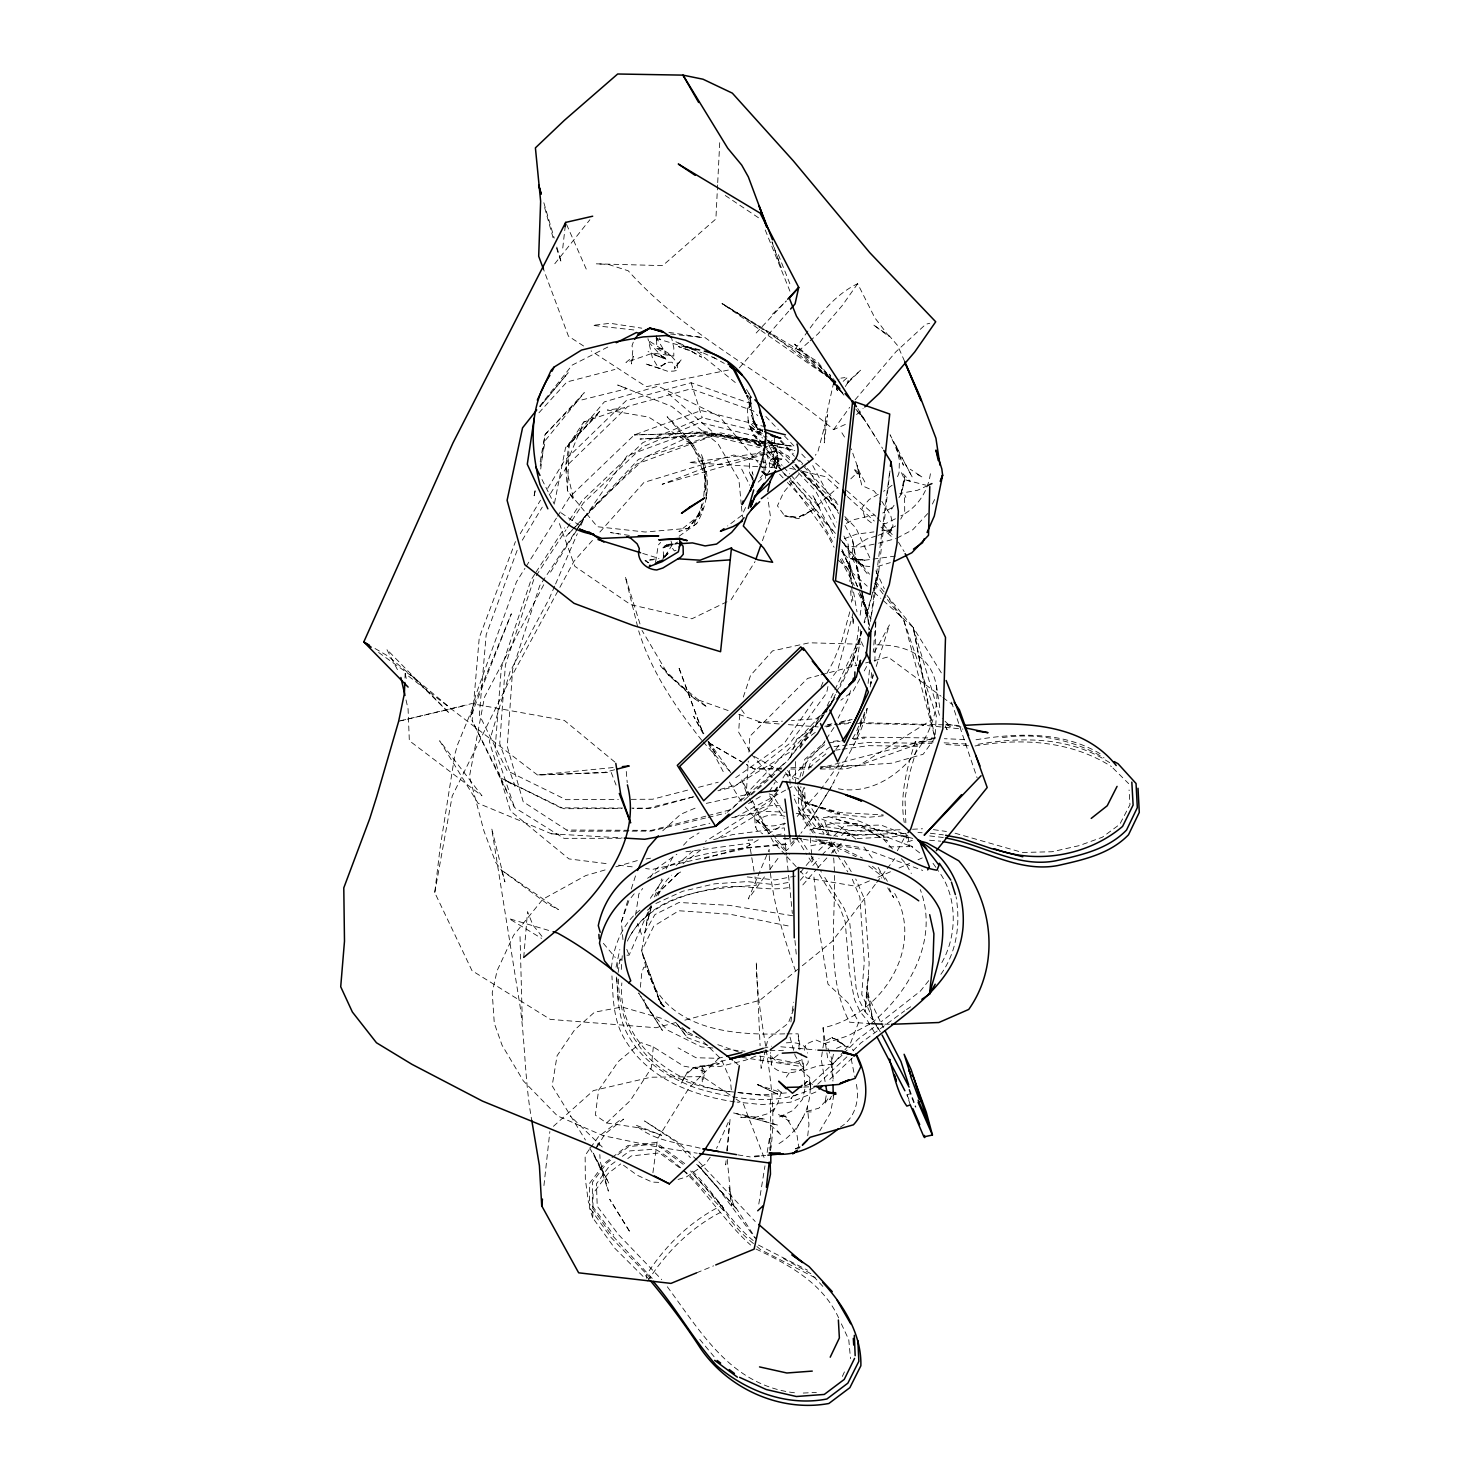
<?xml version="1.0" encoding="UTF-8"?>
<svg xmlns="http://www.w3.org/2000/svg" width="1480" height="1480" viewBox="0 0 1480 1480"><rect width="100%" height="100%" fill="white"/><g stroke="black" fill="none" stroke-linecap="round" stroke-linejoin="round"><path stroke-width="0.75" stroke-dasharray="5 3.75" d="M795.519 761.59L795.334 782.938L807.969 803.788L793.761 795.038M727.235 1159.284L731.657 1206.052L729.14 1187.274L732.859 1202.926L755.559 1238.224M727.309 1150.552L730.288 1116.845M643.041 1276.389L614.663 1248.121L592.777 1217.911L593.11 1193.417L608.373 1173.233L620.731 1163.909M592.777 1217.911L589.336 1207.439L589.743 1183.038L605.005 1162.855L610.297 1158.859M876.623 1025.566L872.83 1019.868L866.855 993.228L869.149 963.758L864.616 899.322L855.736 878.99M874.865 661.56L875.846 620.212L873.237 652.125M836.034 382.229L829.392 374.163L837.421 390.591L833.721 382.339L833.647 384.634L841.695 392.311L833.721 382.339L839.123 379.195M666.999 552.873L663.669 559.662L663.817 555.259L662.966 559.958M869.482 669.959L868.094 683.482M404.983 678.043L405.168 673.585L537.499 774.984L611.203 772.449L616.068 785.066M703.296 502.941L693.195 526.066L696.784 523.457C709.16 502.312 710.788 476.745 701.298 454.36L705.904 482.258L706.274 495.763M853.442 618.751L853.165 624.875L852.499 615.773M764.032 472.009L763.717 457.19M717.596 184.926L715.895 218.966L662.67 265.623L596.163 263.829L608.262 264.402L628.223 270.785C686.627 336.219 767.436 373.478 833.629 429.644L846.708 423.835M717.707 182.651L719.761 141.821M748.491 796.573L746.346 792.651L748.307 761.109M748.862 752.099L749.842 736.318L807.581 678.432L818.755 675.435M739.815 714.581L738.631 732.193L749.916 751.415M703.759 496.374L705.165 476.634L693.639 447.515L667.129 416.731C688.052 436.859 714.377 463.481 703.407 495.338M523.735 957.394L527.528 911.569L532.837 924.908L542.587 937.192M871.572 672.641L870.629 684.056L873.422 675.269M620.879 838.272L563.991 838.346L514.466 807.488L472.12 720.594L479.261 637.621L515.447 541.587M726.07 1160.708L725.7 1164.852L726.125 1160.283M726.995 1150.33L727.365 1146.186M726.939 1151.126L729.399 1123.69M868.501 976.005L865.079 1011.691L872.83 1019.868L867.021 986.106L865.079 1011.691L859.325 1000.647L856.106 987.882L849.816 923.409L844.266 908.665L823.676 875.716M640.377 987.216L641.821 972.342L643.8 967.273L646.02 967.088L660.894 1003.662L663.891 1007.029M675.935 1022.495L656.066 1027.749L550.301 1019.387L472.009 970.677L434.75 892.607L440.096 847.837L455.045 753.561L457.727 744.348L511.34 613.812L470.27 717.578L475.672 695.341L516.465 581.862L524.938 568.338M653.327 1046.915L651.182 1068.264L630.388 1100.491L606.578 1122.968L595.33 1115.125L598.586 1090.224L618.27 1061.548L640.988 1042.605L653.327 1046.915L683.668 1066.155L698.375 1068.727L694.194 1067.432L687.404 1072.168L681.096 1083.416L687.404 1072.168M543.937 1185.572L549.857 1131.553M807.729 1135.77L808.95 1124.726L807.507 1106.781M889.961 470.973L878.75 571.317L870.443 621.489M617.308 968.475L618.029 962.111L621.452 959.003M770.507 1150.626C780.219 1087.504 756.724 1025.178 756.298 961.982L760.091 1045.75M562.752 248.03L565.175 226.681M790.93 1021.977L791.93 1013.227M540.737 469.049L544.955 434.676L584.304 392.644L545.417 440.319L540.071 466.737M870.999 617.197L889.813 470.807M774.817 467.514L773.411 453.75L768.157 444.167M663.91 1006.826L659.784 1001.368L646.02 967.088L641.617 950.918L648.259 912.92L651.071 907.037M857.309 660.598L860.805 633.81L859.658 627.224M652.921 1172.752L657.546 1138.842L689.218 1087.689L721.075 1056.054M858.604 626.54C857.142 648.111 850.205 668.757 839.66 687.46M860.158 615.199L862.008 601.583L860.99 594.923M611.407 967.957C613.59 945.868 622.71 922.762 640.933 909.423M616.068 967.161L619.824 949.513M622.266 955.729L621.101 971.935M618.14 972.434L620.564 955.729M822.325 1051.781L821.197 1059.477L825.1 1081.584M635.549 915.213L638.879 893.865L642.672 888.444M765.345 478.447L766.326 472.194M758.796 1204.054L764.975 1165.87M767.158 1152.402L769.711 1136.696L769.896 1150.219M792.17 1011.043L793.687 1002.164M826.173 1095.774L824.804 1103.673L828.097 1098.475L818.792 1108.243L804.695 1111.906L811.447 1111.924M633.274 342.213L631.96 346.006L632.977 348.522L631.461 363.932L633.422 356.31L625.929 362.489L652.846 353.072L673.807 356.032L673.807 347.8L671.568 337.588M765.234 470.196L765.252 461.742M540.182 461.631L544.955 434.676L577.588 400.969L627.187 388.611L617.66 385.022L671.68 406.389L717.874 443.519L738.909 479.724L741.202 503.977M822.899 1047.914L823.953 1041.994L831.871 1037.572L838.383 1040.163L844.488 1045.491L846.579 1049.246M434.75 892.607L452.214 796.037L509.73 679.93L558.774 589.355M804.528 1050.282L805.601 1044.399L815.665 1039.867L826.562 1044.51M833.888 1094.756L830.502 1112.831L819.735 1131.016M701.742 504.033L699.652 514.929L688.385 528.268L678.876 531.616L699.652 514.929L702.982 507.973L688.385 528.268L645.206 532.023L597.365 526.732L567.451 490.676L565.656 465.571L569.19 444.019L583.638 422.133L597.495 414.733L567.247 446.498L600.769 410.238L569.19 444.019L567.451 490.676L573.778 499.833L565.656 465.571L583.638 422.133L624.671 407.796L607.337 410.034L648.721 417.12L693.99 445.721L687.22 438.82L704.184 464.72L706.441 500.277M833.721 382.339L825.304 419.932L824.268 442.816L827.69 414.659L818.033 451.233L815.313 455.285M554.501 503.108L565.545 447.682L604.34 401.894L658.119 386.169L719.243 416.232L757.89 462.204M827.93 686.516L826.635 692.973L789.876 743.312L736.874 784.77L719.317 789.635M833.481 1054.223L831.131 1064.749L832.944 1081.085M870.166 686.942L873.108 674.048M702.001 1066.951L704.943 1071.946L702.297 1082.564L702.001 1066.951L694.194 1067.432L685.148 1075.331M655.585 562.067L658.304 545.029L660.635 542.457M930.402 473.748C927.793 491.638 917.397 507.807 900.876 515.762M776.205 468.235L777.666 462.778L776.223 468.032M853.202 612.757L837.865 669.663L831.168 678.524M799.922 777.074L804.732 759.407L824.619 742.553M803.677 787.804L802.475 792.226L803.288 819.865L816.72 837.773M651.552 905.76L646.279 925.796L650.923 908.868M849.798 611.851L841.917 640.544L833.018 662.226L825.877 675.195M802.475 775.927L807.137 759.129L826.599 743.09M867.243 708.402C862.119 737.096 843.766 760.184 831.834 785.973M861.545 631.331L851.351 666.888L861.915 631.627M864.08 622.433L878.75 571.317L864.561 622.821M933.38 741.961L915.232 741.721C907.055 767.769 899.433 795.019 904.243 822.473M915.232 741.721L917.471 746.327L909.83 772.634L905.002 798.293L905.834 822.769M808.783 768.194L810.633 761.83L829.614 747.123M622.951 939.596L621.397 921.929L627.982 899.766M790.394 757.557L796.536 739.316L814.407 726.384M781.255 1092.018L777.981 1102.711L773.207 1111.351L775.15 1107.965L767.639 1113.755L756.298 1117.067L740.74 1117.215L765.271 1119.324L733.118 1112.868L777.962 1125.17L757.908 1119.62M876.216 666.5L889.499 624.856L873.015 654.882M850.612 690.679L847.966 698.949L838.143 718.17M631.276 889.018L636.585 872.553M750.823 400.211L748.584 408.462L750.823 400.211L747.141 394.328M533.78 579.476L505.401 664.89L499.74 743.571L515.151 786.213L504.532 779.812L563.732 808.709L621.36 808.543M864.616 712.305L856.624 736.207L867.021 708.402M743.312 697.062L750.601 675.305L772.505 650.923L809.338 642.783L864.468 644.337M621.397 921.929L629.019 900.284L634.55 893.346M762.441 540.681L770.581 517.704L767.824 497.891M517.149 550.357L486.18 634.735L479.335 714.84L507.066 770.692L565.934 799.681L618.381 799.404M793.872 1008.768L788.23 1023.346L768.009 1038.701L761.127 1068.394L760.516 1054.814M776.352 468.679L778.055 463.499L777.592 454.897L777.907 464.72L777.777 454.508L775.021 447.515L767.602 440.226M800.162 747.696L802.475 741.813L809.505 736.633M856.809 730.769L861.601 718.67M897.528 476.671L899.026 472.934L899.415 460.225L895.696 444.222L903.429 465.257L890.109 434.824L912.272 477.152L901.912 457.653M626.947 955.192L629.111 955.155L650.645 905.852M728.252 1122.34L716.542 1148.388M654.438 896.936L661.837 878.843M821.03 686.85L823.454 681.022M554.667 586.117L549.228 598.697L510.082 671.568L489.38 741.517L510.526 811.04L568.968 858.918L609.557 864.024M555.574 584.027L577.33 533.725M580.956 525.345L583.675 519.054L627.076 455.822L693.584 431.291L759.906 447.7M897.343 850.778L905.353 835.996M779.016 1143.578C800.31 1130.646 813.556 1103.932 809.468 1079.401L810.781 1089.447L809.69 1077.385L801.272 1070.04L791.282 1069.67L784.844 1079.42M665.223 556.258L672.253 544.677L677.859 542.032M745.568 507.492L741.961 515.28L727.605 525.974M842.342 1376.437L845.062 1370.536M941.835 962.592C957.579 935.138 957.597 896.325 938.265 870.721M819.606 721.555L833.943 691.789M834.887 689.791L859.732 638.176L864.246 648.277M829.855 706.034L835.423 694.435M836.366 692.51L853.109 657.731L856.716 665.834M660.894 1003.662L641.617 950.918L653.772 926.147L678.857 910.755L729.788 914.178L791.467 926.573M932.4 504.033L936.119 496.429M776.908 793.298L767.102 808.616L717.56 838.624M831.427 1096.255L829.688 1099.603L834.202 1094.386M543.715 584.766L484.515 697.135L469.475 776.463L483.904 830.854L495.652 862.359L501.424 870.092L546.934 903.596L558.385 909.571L501.424 870.092L504.902 881.803L491.656 828.375L520.016 1005.771C525.271 1043.715 524.845 1082.454 531.764 1120.36M658.008 895.493L661.042 889.758L657.601 893.328L679.653 871.998L657.601 893.328M900.691 519.166L904.706 511.58L904.595 494.45L905.852 497.373M559.865 587.338L574.037 561.179L593.795 538.923M859.825 678.895L853.239 690.92L840.862 700.207M864.227 670.903L867.521 664.89M812.946 701.909L784.197 743.367L735.726 777.666M666.148 868.982L673.308 856.31M796.203 1129.314L803.085 1117.363M940.891 974.284C957.079 951.437 960.52 923.724 956.062 896.695M852.573 738.613L855.995 732.785M654.419 354.996L659.784 356.68L648.074 351.555M520.22 533.688L540.515 500.185M547.674 488.363L564.38 460.779L626.114 400.747L691.123 382.765L754.856 405.002M522.274 540.2L542.272 507.159M550.523 493.562L568.172 464.406L627.779 406.464L690.883 388.815L753.154 410.774L757.779 415.714M769.341 791.707L775.132 782.273M782.976 777.999L785.288 774.225M830.724 787.785L811.373 819.199L800.939 833.221M811.373 819.199L828.079 792.059M829.263 790.116L834.054 782.365M766.862 474.969L773.171 464.794L777.278 454.582L774.429 463.758L775.243 456.673L773.985 449.346L766.621 436.286M576.368 530.765L549.043 574.536M577.588 528.804L583.675 519.054M526.14 566.415L556.406 518.13M557.627 516.187L569.726 496.873L634.328 434.917L701.15 410.515L765.53 426.851M731.083 599.77L755.041 561.549M845.339 386.539L849.002 380.749L860.676 370.13L846.523 384.208L849.002 380.749L844.618 381.858M627.354 941.114C643.171 907.591 681.318 894.272 715.451 888.389C740.943 882.191 766.492 892.995 791.615 886.89M534.706 574.277L530.969 580.086L501.276 668.35L495.079 749.528L514.466 807.488M535.945 572.335L564.583 527.842M569.56 520.109L582.01 500.758L642.93 442.575L702.205 417.693L759.777 431.864L765.956 438.413M894.068 505.235L891.608 509.027L893.088 506.9L882.783 513.005M898.952 497.65L901.394 493.858L904.632 479.649L904.428 476.69L900.562 495.985L904.632 479.649L900.987 471.732L910.219 481.296L904.632 479.649L925.888 485.2M536.26 575.646L566.026 529.766M567.265 527.842L583.398 502.978L642.672 446.831L700.059 422.466L756.428 436.452L762.477 443.26M578.736 526.566L539.719 585.71L512.654 669.312L507.27 746.549L523.217 801.79L568.505 831.224L651.145 831.113L706.053 817.866M579.994 524.66L588.799 511.303L647.112 456.266L701.927 430.773L755.54 442.927L760.239 447.885M838.679 764.624L820.882 789.34M825.137 740.796L821.493 746.309L791.208 778.313M826.358 738.964L834.868 726.125M835.59 382.636L794.982 349.447C812.187 325.045 830.114 296.777 857.66 283.697L874.791 317.756L889.221 336.644L873.015 324.601L889.313 335.793L897.694 345.654L904.613 361.342M834.35 699.096L821.622 717.985L789.395 752.432L733.34 786.99L717.985 790.783M655.973 896.214L666.851 880.101L671.68 875.18M650.349 898.305L664.89 876.956M647.593 878.269C688.811 848.503 742.035 849.409 790.487 844.1L796.555 838.161L800.957 838.531M800.162 748.159L834.961 697.672M650.22 877.585L656.528 868.538L676.897 854.201M857.66 283.697L842.268 305.528L818.218 333.647L810.152 340.789M710.178 1157.249L705.091 1164.353L686.535 1176.878L678.081 1179.449M833.629 429.644L849.687 407.333M855.033 399.896L896.029 351.667L925.759 324.268L929.736 323.269M589.207 1149.572L585.137 1155.399L585.34 1179.024L588.429 1202.37L609.538 1232.47L653.457 1279.719M590.538 1147.703L598.586 1136.566L620.176 1119.99L623.598 1119.158L604.987 1133.92L595.755 1149.128L599.067 1140.951L599.308 1145.502M764.457 876.863L748.325 898.934L769.193 849.317C769.045 891.016 781.976 931.697 795.445 970.769M769.841 869.5L779.257 856.624M646.852 1278.424L645.946 1275.723C664.798 1246.049 690.216 1221.074 721.889 1205.405L723.035 1207.865L690.605 1170.939M647.759 1281.107C666.629 1251.433 692.048 1226.42 723.739 1210.733L721.889 1205.405L690.66 1170.939M799.626 834.979L790.505 847.245L785.547 851.019M834.591 697.616L787.674 760.572L827.098 710.937M777.518 790.986L770.118 800.828L705.405 841.38M875.272 884.374L832.093 941.502L800.347 967.346M876.678 882.543L894.771 858.585M835.812 749.287L841.029 742.479M804.51 1084.581L807.026 1081.307L812.594 1084.396M760.128 478.077L762.533 475.024M629.925 936.1C655.51 891.885 710.826 888.426 756.317 885.28L754.966 876.845M539.553 406.353L572.149 365.135L610.297 345.784M554.797 263.736L589.873 219.743M676.341 365.856L681.466 359.437L674.455 368.853L674.288 365.301L672.013 362.212L666.407 362.304L661.449 366.004L656.917 365.375L652.365 357.679L647.962 338.606M928.755 980.63L920.375 991.119L881.192 1021.792M790.005 1037.147L795.167 1055.61L804.084 1070.54L817.349 1066.1L833.351 1064.009L843.471 1051.614M844.913 1049.838L850.686 1042.734L858.696 1022.125L848.003 1002.793L827.986 984.126L819.236 930.365L813.667 874.18M540.2 406.519L568.154 372.738L540.126 406.353M800.495 872.275L804.732 867.206M806.138 865.523L813.168 857.087M798.774 474.396L783.697 492.266L777.444 505.846L784.659 515.891L798.423 518.685L811.817 510.507L837.81 487.493M793.576 1095.477L790.93 1098.586L796.962 1094.349M800.255 880.285L807.451 871.85M813.223 865.097L818.976 858.345M751.137 402.005L749.639 409.164C749.269 384.06 752.802 429.311 758.186 429.663L753.912 421.19L747.197 395.012M739.408 367.817L789.062 310.782M802.826 884.929L816.091 869.74M817.552 868.057L829.818 854.719M797.239 816.387L819.402 791.042M599.863 532.079L643.948 482.443L733.729 455.026L758.352 460.835M538.942 412.791L566.877 381.97L614.922 369.464M732.748 808.228L831.316 704.221M683.538 845.191L689.384 838.827L699.06 832.87M927.738 513.541L912.827 529.711L898.064 537.536M756.169 333.019L786.121 300.94M575.48 526.418L566.026 536.482L572.427 529.914M577.052 524.752L638.509 459.355L720.705 432.9L794.686 450.438M826.654 709.309L831.279 704.462M574.037 528.268L636.511 464.128L717.707 434.103L791.948 446.128L714.341 435.546L639.989 439.042L717.707 434.103L766.178 444.518M676.101 865.541L694.841 849.52M831.446 853.072L846.098 838.383M842.009 1055.24L812.409 1082.879L804.491 1086.154M843.619 1053.63L858.16 1039.071L874.107 1027.102M846.893 1056.868L817.515 1084.378M853.054 1050.708L860.768 1043.03L904.65 1010.858M852.388 1057.904L827.098 1081.954M758.204 482.147L762.071 478.355M821.863 854.977L835.016 842.083M841.602 835.627L846.542 830.798L880.526 829.707L912.735 838.42M871.516 1023.124C909.645 991.748 939.226 939.282 920.283 889.591M850.797 478.835L856.568 473.286L858.844 473.101L861.823 485.551L874.014 490.935L878.213 496.133M818.792 850.352L827.098 842.379M833.74 836.015L843.711 826.469L846.061 825.877L881.044 825.063L907.462 835.349M772.412 314.241L786.25 301.088M892.088 485.292L883.615 491.305M856.568 414.622L863.136 408.48M662.763 830.779L680.615 814.315L698.394 806.748M843.174 381.341L847.67 377.233L840.936 378.14M744.07 800.329L785.991 762.107M553.428 1126.317L593.369 1090.593L650.941 1077.218L702.574 1076.626L734.135 1097.79M808.543 342.232L800.476 349.373L794.982 349.447M840.326 1127.149C855.773 1117.899 860.509 1097.864 855.551 1081.399M751.285 794.834L776.741 772.43M804.288 1083.711L807.026 1081.307M662.763 558.274L668.59 553.261L662.781 557.442M727.216 812.279L785.936 762.052M809.098 767.935L825.785 753.875M798.571 968.771L759.777 1000.351L684.759 1020.164M664.335 556.684L668.59 553.261M647.37 910.219L654.141 904.854M682.965 863.728L704.055 847.448M612.054 1157.527L627.927 1145.539L655.973 1142.449L686.627 1164.945M627.779 1158.581L631.312 1155.917L659.488 1152.939L681.392 1169.071M826.746 710.807L816.146 718.762L791.412 720.538M610.463 1160.283L606.8 1163.021L592.37 1182.317L592.351 1205.886L613.719 1235.134M617.752 1154.807L628.686 1146.593L655.732 1144.003L685.702 1166.166M615.07 1161.8L609.538 1165.889L596.459 1183.796L597.217 1206.182L618.455 1234.579L661.708 1279.627M622.414 1156.342L629.777 1150.904L655.363 1149.202C695.785 1172.178 717.042 1214.969 750.601 1245.013M811.262 735.338L816.535 731.453M679.116 536.223L696.784 523.457M772.19 440.263L769.785 442.927L777.943 446.461L774.632 442.779L774.336 438.08M906.555 1009.564L912.291 1005.716M763.033 429.644L759.351 431.032L762.459 432.715M778.11 1054.759L772.357 1059.273L771.265 1064.583C778.739 1076.515 801.883 1074.906 808.21 1062.492L808.117 1059.828M758.241 839.826L742.646 849.187L652.384 869.408L645.632 868.557M767.99 833.962L785.547 823.417M748.473 803.566L762.071 795.537M878.269 494.339L869.13 499.574L862.063 507.603L864.912 517.852L874.125 524.919M676.286 874.458L682.262 871.073M760.498 451.326L749.472 459.466L749.361 472.435L753.005 479.909M785.64 790.116L736.282 816.793L731.879 817.866M787.601 789.043L793.539 785.843M869.555 1024.178L847.985 1035.815L824.12 1043.715L823.047 1027.805C881.729 1015.41 927.331 946.053 892.921 890.498M895.659 525.937L887.575 530.21L891.367 529.581L881.081 530.969M846.264 523.402L853.479 519.739L874.125 515.003M895.418 518.74L886.132 523.384L880.119 524.142M726.957 601.768L691.9 618.788L630.665 604.654L574.832 566.304L558.163 520.127M927.831 485.496L917.508 490.287L899.785 493.451M655.844 903.503L682.761 891.238L714.655 883.819L747.048 881.581L775.446 884.781L788.988 882.339M836.515 1048.395L843.212 1045.472L851.463 1047.933L853.683 1050.855M869.426 880.878L856.754 886.391L806.582 877.991L800.514 871.387M877.88 877.215L890.572 871.702M899.026 868.02L909.59 863.432M918.044 859.751L922.28 857.919M795.426 1148.702L801.494 1146.205M696.543 1272.856L713.601 1265.844M814.148 1087.43C777.611 1107.521 733.988 1098.956 695.952 1088.059C670.033 1077.958 644.54 1063.417 630.166 1038.664C617.845 1020.053 617.863 997.945 616.698 976.578M815.869 1091.981L790.746 1102.156L761.867 1104.561L737.133 1102.101M755.984 1056.036L745.532 1060.198L720.482 1066.414L696.377 1065.841M764.346 1052.687L768.527 1051.004M795.352 1148.961L801.402 1146.593M731.731 817.7L763.569 811.262L785.399 812.206M784.752 823.121C775.39 827.024 760.443 828.171 754.745 818.052L754.652 815.388C758.63 806.008 771.08 804.75 779.997 805.841M800.643 1060.272C791.301 1064.194 776.334 1065.322 770.654 1055.203L770.543 1052.539M844.377 538.683L856.236 534.225L873.903 531.894M676.064 550.264L674.307 550.893L672.29 548.007L674.973 549.117M910.274 1104.913L907 1094.83L912.827 1092.851M876.29 535.963L866.559 539.09L852.443 548.414L852.48 557.831L856.532 562.141L863.932 565.971L869.815 566.526M878.232 535.335L892.995 529.322L888.666 533.096L892.995 525.751L890.738 515.484L879.62 497.854M888.721 846.912L909.479 846.634L907.24 842.009L912.938 840.196M877.77 566.452L890.331 562.622M826.469 726.976L837.162 723.812L828.097 724.885M839.29 723.184L852.129 719.41M725.404 1060.161L704.147 1066.433L719.262 1063.732L694.194 1067.432L704.943 1071.946M605.08 869.944L585.747 875.568L542.846 899.23L513.615 935.268L497.077 970.751L492.23 992.729L494.283 1023.198L502.072 1045.232L523.365 1080.899L557.35 1115.828L603.174 1135.678L656.491 1146.815L697.173 1153.197M615.828 866.818L637.307 860.583M704.202 858.659L741.258 848.207L785.38 843.859L784.308 827.894L732.822 834.554L713.619 839.623M692.991 796.924L651.33 808.469L632.885 808.524M827.949 816.368L863.321 828.005L887.445 841.121C873.57 822.196 846.024 814.351 823.49 817.608L830.668 839.548M706.312 803.381L750.009 793.854M878.565 543.197L896.214 538.516M820.993 674.843L856.735 665.297M865.671 662.929L888 656.954L941.095 696.229M839.956 762.885L820.049 768.12L891.941 763.162L923.168 754.245L934.99 737.891L936.322 715.839L903.873 620.582L889.018 598.808M842.157 762.311L934.99 737.891L913.234 627.465L885.558 593.702M705.904 816.146L651.33 830.354L566.877 830.04M708.087 815.573L729.899 809.893M614.663 769.73L604.303 772.412L537.499 774.984L613.146 767.547M687.59 790.154L652.569 799.237L629.777 799.348M698.523 787.323L718.226 782.217M763.033 1048.358L771.691 1046.175M648.314 562.826L645.095 560.568L658.97 558.404M849.354 835.127L847.004 835.719L880.008 834.35L912.402 846.893L910.626 845.802L920.949 853.886M693.861 796.758L647.796 808.154L631.793 808.099M722.518 1057.256L718.188 1058.311L695.97 1057.737L678.081 1047.859M683.427 829.651L709.864 823.232M400.895 720.705L471.621 703.629L564.361 720.409L615.662 762.718M708.254 817.349L725.829 813.112M398.675 721.241L466.94 705.109M764.753 453.713L706.7 467.088L662.171 484.274L775.927 451.141L788.026 455.785L794.242 462.611M766.991 453.195L775.927 451.141L766.77 452.344M827.376 724.774L831.871 723.794M840.88 721.851L849.871 719.89M874.051 544.159L860.528 547.045L845.987 546.268L843.156 542.624M728.327 370.074L646.205 386.706L591.205 350.945M776.538 835.035L781.218 834.073M811.725 854.552L810.855 845.838L823.935 843.193L840.178 847.096L862.452 858.123M795.426 876.086L774.984 879.952L746.808 876.882M666.019 545.843L677.988 543.586M646.149 858.974L650.571 858.178M685.906 851.777L749.38 843.212L754.634 874.736M895.345 556.073L863.062 560.457L850.723 558.349L865.634 560.236L848.318 558.719L841.528 551.189M833.277 741.351L839.771 740.463M852.776 738.668L863.599 737.17L935.619 738.002M835.682 750.175L840.048 749.565M842.231 749.269L868.501 745.661L917.471 746.327M828.837 742.793L840.085 741.295M853.59 739.501L864.82 738.002M764.476 452.639L688.959 462.537L773.466 467.643M834.017 746.586L847.245 744.958M849.446 744.68L867.077 742.516L932.049 743.385M976.005 739.76C1017.833 732.804 1063.139 731.268 1100.713 754.079M824.804 726.236L833.462 725.255M835.627 725.015L848.632 723.535M977.984 744.329C1022.754 736.448 1071.28 737.04 1110.389 763.144M839.493 723.627L850.908 722.388M974.987 745.976C1021.385 737.817 1070.706 740.666 1111.443 766.548M883.246 815.813L867.65 817.385L835.053 813.834L805.527 802.271L839.567 813.686L806.212 803.399L840.788 812.631L883.209 814.943M679.986 543.216L665.612 544.621L676.804 543.9M761.257 1155.843L765.66 1155.418M786.398 1092.888L761.497 1094.96L734.246 1092.203M779.183 723.942L758.519 722.388L782.421 721.186M1002.386 737.651C1037.351 732.378 1073.74 739.76 1104.062 757.908M905.871 836.089L853.646 838.716M786.305 1042.845C793.706 1042.197 803.899 1042.771 807.488 1050.448L807.581 1053.112M803.807 1087.116L812.039 1086.653M912.531 829.263L922.466 828.763M803.233 1393.05L816.387 1392.439M905.39 833.332L851.721 834.887L813.482 828.06L797.739 806.471L793.946 797.776M783.309 838.698L801.068 838.864M900.118 829.744L858.234 831.316L820.882 826.043L805.416 807.211L804.639 787.434M783.938 838.772L801.975 838.864M781.773 768.083L754.393 769.045L746.771 764.772M790.894 767.75L811.429 767.01M820.549 766.696L859.344 765.308L934.99 737.891L903.873 620.582L887.13 599.16M763.144 1050.948L767.639 1050.8M769.896 1050.726L783.42 1050.301M781.68 769.027L754.393 769.045L746.475 764.494M790.783 769.027L808.987 769.027M820.364 769.008L845.395 768.99L859.344 765.308L930.994 720.26L913.234 627.465L882.524 599.918M784.788 1033.836C737.78 1035.315 677.711 1031.634 653.068 984.681M787.009 1033.836L798.127 1033.836L800.329 1049.005M622.654 808.062L560.92 807.858L500.869 777.999L472.12 720.594M884.91 1024.16L889.369 1024.234M859.862 722.573L943.408 724.812M964.608 739.519L944.37 738.705M838.346 788.766C923.132 804.898 992.414 641.469 873.237 644.891M966.588 744.033L942.076 742.72M857.512 723.48L917.397 724.608L962.87 729.085M968.42 745.754L942.52 744.385M945.572 724.904L960.705 725.496M658.748 1182.354L652.162 1182.095L637.159 1175.194L620.971 1163.409M823.935 843.193L821.955 843.101L836.607 847.411L856.143 856.735M917.97 832.537L922.096 832.759M930.346 833.24L943.334 834.868M406.019 699.948L408.073 708.938L409.331 740.721L481.98 795.815L439.653 740.796L478.059 803.252L551.559 833.813L558.996 834.239M551.559 833.813L622.173 837.939M780.811 1046.767L815.776 1049.93M871.572 1023.698L849.502 1022.181C822.566 969.548 838.679 910.811 833.388 854.793M929.68 835.904L943.297 837.495M815.61 839.863L826.969 840.696M788.359 724.645L818.218 726.921M933.418 829.633L946.442 831.464M818.551 839.937L827.338 840.659M929.514 840.233L940.78 841.195M712.916 1048.043L701.446 1046.915L667.351 1030.024L646.52 1007.788L644.059 999.555M724.404 1049.19L745.069 1051.226M734.894 1101.879C693.288 1095.829 648.777 1078.828 625.985 1041.291C613.109 1021.7 613.127 998.334 611.943 975.894M633.847 329.947L592.648 325.378L610.241 323.288L641.765 328.171M670.495 333.999L702.538 337.551L668.775 332.334M738.335 1092.573L770.451 1096.292L770.803 1149.849M618.566 865.153L634.346 867.132M817.238 828.985L855.311 834.628L813.482 828.06L817.238 828.985L801.568 808.505L800.846 786.601M606.578 1122.968L640.84 1128.111L661.634 1135.308L635.752 1125.078C654.345 1141.876 679.894 1142.652 702.834 1148.887M819.402 841.362L858.733 847.282M629.333 535.427L610.574 532.56L618.751 533.966M823.971 834.202L814.851 832.815L798.923 811.318L798.183 785.991M826.265 834.554L837.662 836.274M803.326 839.216L870.148 850.908L922.725 870.425M741.647 1057.368L803.048 1066.747L804.084 1070.54M791.948 446.128L706.515 432.882L634.328 434.917L706.515 432.882L778.277 449.106L793.188 462.963M792.577 915.75L729.307 905.353L679.061 902.467L654.918 914.585L643.818 934.213L641.58 934.398L637.491 923.483M737.947 1154.881L750.231 1156.916M700.077 349.854L683.038 345.71L699.726 350.409L690.624 348.244L675.509 341.51L684.648 346.69L701.982 352.776M733.729 1092.036C696.821 1088.244 657.342 1076.349 637.066 1042.623C622.414 1022.81 618.418 998.63 618.288 974.598M796.221 813.279L817.645 817.33L840.288 826.691L858.345 841.047M759.518 1056.054L802.53 1064.176L800.957 1053.335M955.062 833.203L1022.439 852.48L1052.058 851.74L1079.253 845.616L1102.322 837.236L1119.75 824.36L1129.98 804.713L1129.073 789.969M961.02 726.976L945.258 723.646L951.011 727.161L942.242 718.448M768.398 444.999L794.834 450.679M760.591 461.371L780.737 466.126M789.691 468.235L794.149 469.289M803.104 471.417L825.489 476.69L840.621 490.454M835.885 819.014L911.643 838.698M784.881 816.312C774.984 813.408 760.184 814.204 755.281 824.767L756.706 829.929L762.7 833.795M729.696 1091.759C674.713 1085.414 616.827 1043.141 621.841 982.923M794.464 1392.773C731.083 1385.225 701.317 1332.611 667.091 1286.453M656.01 338.365L695.285 350.057L738.002 384.726M548.673 930.421L508.954 918.599L541.551 938.376M762.219 433.325L758.075 432.049L751.341 415.269L756.114 425.889L751.859 420.172L762.588 431.439M642.745 553.428L655.529 557.368M798.904 779.054L783.993 773.393M762.792 431.161L754.93 427.998L748.251 420.894L747.326 408.591L750.508 401.117L746.956 396.27M660.395 368.52L644.984 363.654L667.684 371.258L673.529 371.11L677.526 370.315L677.193 362.73L669.7 354.127L648.518 340.622M757.594 1084.655L777.74 1094.201L757.594 1084.655L781.588 1092.758L776.667 1088.614M681.891 1027.323L687.885 1034.076L696.433 1037.091M717.8 1044.658L739.149 1052.206M728.141 710.548L694.101 698.449L668.423 674.954L660.191 665.519L694.101 698.449L707.218 707.218L668.423 674.954L641.987 630.406M738.779 714.322L762.182 722.647M658.138 356.144L666.055 359.363L661.986 356.347L664.15 358.956L649.776 343.305L648.573 340.16M676.323 1023.142L687.349 1037.665L711.196 1046.527M703.37 352.999L717.523 359.511M762.663 430.828L757.076 428.183L753.246 418.007M758.426 1245.05L807.562 1270.21M755.929 1249.009C789.562 1264.919 824.082 1283.9 839.512 1319.883M700.188 1038.627L662.152 1018.536L622.007 1006.992L594.553 1012.191L574.61 1029.877L557.054 1055.795L552.151 1085.839L585.433 1140.007M815.258 1277.814L760.443 1249.564L755.226 1245.069M917.434 474.488L922.521 477.263L910.237 469.234M783.512 1258.555L811.244 1273.892L823.287 1286.86M712.731 356.957L724.293 363.396M754.171 756.391L781.995 772.264M708.865 742.812L744.495 763.347M708.957 742.904L740.962 761.479M375.014 648.499L388.111 656.177L448.274 706.238M583.601 346.006L568.431 336.145L543.493 269.193M725.255 195.49L760.961 219.429M735.986 1099.03L743.404 1104.006L764.735 1159.303M561.087 512.838L579.698 525.567M378.603 652.476L411.903 676.231L449.587 713.452L386.872 649.48L398.286 671.291M683.224 1170.402L690.513 1175.786L723.739 1210.733M942.927 697.58L952.084 704.351M760.665 446.257L751.896 431.716L748.029 420.653L749.139 425.537L761.349 435.009M868.76 865.948L879.435 874.236L881.803 878.121M648.702 562.678L645.095 560.568L653.254 559.829M761.738 446.608L749.139 425.537L762.57 436.212M872.442 866.281L884.096 875.809L887.408 881.322M759.111 446.091L755.022 442.742L759.721 445.924M734.302 1061.475L739.316 1065.748M833.351 1064.009L827.875 1059.329L823.047 1027.805M753.487 1243.57C740.518 1233.284 728.956 1220.464 721.889 1205.405M668.276 393.588L714.951 433.881M749.139 425.537L762.533 438.043M753.227 1240.555C728.548 1220.741 714.248 1191.345 690.975 1169.866M815.665 463.166L839.715 484.385M846.579 490.435L875.79 516.187M602.249 1147L570.188 1115.883M838.216 560.106L867.206 586.135M874.014 592.259L880.841 598.383M847.356 496.559L874.273 521.015M881.007 527.12L892.773 537.813M697.154 1160.172L676.785 1141.432L644.559 1120.97L674.695 1140.951L690.402 1157.619M698.856 1161.726L755.207 1221.481M794.852 464.498L801.476 470.659M803.122 472.194L837.902 504.513M770.488 1125.004L780.996 1135.031L777.389 1130.72M703.426 1041.791L721.278 1059.162L730.362 1079.956L731.564 1092.499M839.974 389.036L794.594 344.137L818.921 365.227L840.474 388.63M1112.997 768.101L1128.667 783.641M772.301 777.555L752.173 755.263M773.818 779.072L778.332 783.623M767.14 440.263L773.004 446.22L769.304 440.985M795.704 465.886L800.458 470.788M802.049 472.416L838.494 510.063M844.84 516.594L855.94 528.064L871.221 560.754M765.808 416.454L778.313 429.552M784.567 436.101L793.946 445.924M801.772 454.101L809.597 462.296M767.51 440.06L790.727 464.628M792.281 466.274L796.924 471.195M798.479 472.823L815.517 490.842L836.126 528.767M766.492 454.508L810.245 500.832L834.184 544.603M779.646 474.229L785.843 480.796M787.397 482.443L835.368 533.41L788.507 476.171M696.692 1164.279L736.837 1209.178L697.968 1164.908L718.152 1188.366L755.337 1238.39M798.774 469.253L837.754 510.785M845.543 519.091L848.669 522.422L845.561 518.999M780.922 440.411L793.262 453.583M799.441 460.169L805.601 466.737M807.155 468.383L810.245 471.676L836.552 522.014M877.252 517.778L892.995 535.464M863.876 846.986L873.792 860.158M780.293 441.003L794.39 456.303M795.963 457.986L802.234 464.794M803.788 466.496L838.272 503.866M785.325 854.866L773.171 841.658L769.952 835.774M786.842 856.513L798.996 869.722M892.459 848.965L883.597 839.29L858.16 823.601L833.721 822.991L809.782 829.929L810.06 833.906M901.302 858.659L905.741 863.488L911.329 873.533M795.796 464.313L800.476 469.438M802.03 471.158L837.791 510.452M745.143 806.989L769.249 833.61M775.279 840.252L784.326 850.241M645.946 1275.723L648.906 1279.034M763.995 444.962L782.162 465.386M783.679 467.088L789.728 473.896M791.245 475.598L819.994 507.954L812.687 495.319L834.628 537.407M839.678 538.498L869.519 574.166M701.724 740.259C675.583 707.366 651.107 671.143 638.657 630.85M703.093 741.832L729.307 770.821M776.094 838.549L760.979 821.086L767.251 829.577L750.971 797.776M777.592 840.307L789.673 854.293M664.224 1006.548L659.784 1001.368L641.617 950.918M683.446 1028.914L687.885 1034.076M759.37 463.98L763.846 469.289M603.377 943.352L615.255 957.467M843.896 395.142L818.921 365.227L722.055 303.529L831.723 379.546L771.321 334.055L722.055 303.529L817.163 361.305L842.971 393.218M857.124 410.996L864.468 419.784L882.635 448.514M699.763 1339.382L715.728 1358.714M875.346 581.27L884.096 591.926M898.452 542.124L904.151 551.577M766.548 449.328L779.72 465.423M650.83 1278.424L610.944 1237.373L589.336 1207.439M855.865 409.164L864.468 419.784L857.494 409.405M842.471 542.068L868.982 575.979M874.569 583.101L885.725 597.384M658.655 999.092L664.132 1006.437M677.785 1024.808L687.349 1037.665M741.573 709.771L744.237 713.471M767.88 451.197L781.237 469.826M782.568 471.695L787.897 479.15M789.229 481.019L826.617 533.188L834.073 547.267M708.457 741.258L730.75 772.56M933.01 863.303L936.951 868.852M752.839 478.799L750.656 474.285L752.839 478.799L752.377 477.633M857.716 408.536L876.66 439.005M748.825 393.458L751.174 397.158L750.082 404.614L750.231 396.307L750.767 397.935L749.065 394.568M787.601 770.451L793.262 779.35M797.794 786.472L828.375 834.942M785.51 772.615L790.024 779.72M794.557 786.861L823.971 833.573M799.774 837.81L810.004 853.979M782.735 811.003L772.542 795.001L768.176 793.595L784.048 818.533M796.536 838.198L806.748 854.385M941.317 672.864L913.216 627.465L940.133 717.467M811.133 855.773L821.382 872.072M819.254 874.329L839.715 907.037L845.135 921.522L849.538 973.026L854.423 999.37L860.065 1011.598L867.687 1021.07L875.901 1034.853M844.359 860.583L851.222 871.628M809.005 857.993L813.556 865.245M836.459 853.701L828.504 840.88M837.606 855.551L847.855 872.016M832.926 842.25L838.587 851.37M841.88 432.789L845.117 438.025M852.332 879.287L859.917 897.472L864.283 961.908L861.73 994.431L874.033 1021.126M707.976 741.628L716.32 755.152L708.384 741.573M746.512 389.518L751.174 397.158M729.381 782.051L741.258 801.457M878.195 867.391L885.466 880.619M887.704 887.834L893.606 897.546L889.295 888.574M703.87 733.803L693.676 716.338L703.204 733.895L678.488 666.648L703.204 733.895M655.88 336.7L666.222 354.035L656.787 348.429L656.584 337.921M877.88 1027.472L882.135 1035.13M841.805 558.534L850.519 574.443L853.183 589.836M749.565 798.534L768.879 833.813M843.73 542.735L856.754 566.692L862.581 593.48M589.706 1147.888L608.909 1183.279L593.369 1153.161L602.582 1173.862L608.391 1191.104L600.214 1161.375L599.826 1154.567M864.838 481.98L859.51 472.139L851.222 448.847M812.724 465.571L838.531 513.486M844.988 525.474L852.499 539.442L861.508 589.299M840.455 559.329L854.293 585.451M858.548 593.499L870.777 618.807L858.382 588.91M708.568 743.996L724.627 774.299M843.933 536.112L848.133 544.159L852.832 600.824M841.935 551.429L852.369 571.465L848.429 561.16L849.946 581.64M881.155 1023.217L884.078 1028.914M875.975 1024.937L878.898 1030.635M798.923 811.318L803.288 819.865M880.174 1021.311L866.855 993.228M749.953 795.778L741.813 779.886L746.346 792.651M741.702 469.142L749.75 485.274M659.414 337.865L660.228 339.512M541.995 479.52L548.155 491.841M549.173 493.895L554.297 504.144M945.313 726.125L947.108 729.77L945.48 725.718M746.346 395.086L750.082 402.782M875.901 570.762L884.337 588.799M841.362 1323.842L848.762 1339.715L850.519 1358.733M500.869 777.999L507.659 792.725M566.581 224.46L587.43 271.784M907 1094.83L910.385 1102.767M857.383 586.302L841.528 548.211L857.512 586.783M860.898 594.757L867.077 609.575L869.408 629.629M765.216 229.974L789.95 291.209M778.369 254.708L791.042 286.732M626.798 949.327L629.111 955.155M908.942 1089.687L915.362 1107.04M909.553 1089.409L915.861 1106.985M827.986 1048.469L831.557 1058.33L833.332 1081.159M771.931 241.962L781.107 267.621L772.19 241.98M671.032 541.199L672.253 544.677L663.096 547.619L663.669 559.662M951.511 702.13L977.077 777.796M553.076 237.743L543.918 205.054M556.517 248.03L561.346 262.441L556.795 246.957M766.621 453.842L769.471 462.778L769.6 471.769M691.123 382.765L702.205 417.693M639.989 623.949L625.263 576.534L638.12 628.686M543.845 202.723L554.205 238.114M753.135 475.173L752.21 471.769L752.857 479.372M753.487 481.962L751.711 475.08L752.062 478.984M765.141 459.966L766.991 468.013M405.168 673.585L406.649 680.337M863.062 595.7L870.351 629.185M939.745 707.588L936.045 682.706M851.185 1058.811L854.866 1077.218M856.754 566.692L861.157 589.317M861.601 591.593L866.429 616.476L861.934 591.556M831.076 841.732L833.203 852.61M853.572 592.037L856.994 611.832M907.813 835.793L909.479 846.634M905.908 833.332L907.24 842.009M852.499 539.442L859.64 586.062M798.96 1148.961L797.035 1135.327L785.399 1116.197L778.295 1114.366L789.321 1121.082L785.399 1116.197L778.887 1117.215L793.206 1110.352L802.512 1099.344L805.12 1087.967L803.252 1060.198M811.928 856.735L812.798 865.467M785.38 843.859L786.509 855.088M786.731 857.346L788.304 873.071M788.544 875.309L792.355 913.493M794.945 940.429L796.425 956.098M741.424 506.179L742.479 517.205M867.077 609.575L868.963 629.888M656.565 335.646L657.009 340.752M789.876 837.236L790.487 844.1M626.28 771.469L627.224 782.643M616.587 977.004L618.418 1002.201M850.63 590.742L851.481 602.12M810.318 837.884L810.855 845.838M799.2 1049.801L798.127 1033.836M754.745 818.052L755.374 827.431M770.654 1055.203L771.265 1064.583M789.506 770.47L790.191 785.713M520.035 936.618L522.329 1021.885M535.002 490.824L533.817 497.576L535.149 490.971M778.388 460.132L775.298 464.11L775.298 468.457L770.34 460.095L773.485 458.171L783.679 459.041L778.388 460.132M665.094 545.713L663.096 547.619L669.127 546.101L665.094 545.713M665.408 363.599L661.449 366.004L665.408 363.599M811.817 510.507L797.831 517.482L784.659 515.891L797.831 517.482L811.817 510.507M776.575 458.782L771.302 459.115L776.575 458.782M668.072 354.571L670.81 355.459L668.072 354.571M752.413 839.937L748.01 840.104L752.488 839.937M774.558 442.798L770.803 442.89L776.112 443.834L774.558 442.798M662.874 349.039L656.787 348.429L662.874 349.039M665.427 358.289L660.543 355.274L665.427 358.289M689.957 350.409L678.506 346.598L691.586 351.407L701.594 357.143L689.957 350.409M863.932 565.971L852.48 557.831L863.932 565.971M841.861 1043.4L831.871 1037.572L844.488 1045.491L841.861 1043.4M858.844 473.101L853.535 468.439L859.917 477.633L857.087 465.682L858.844 473.101M629.333 1231.027L609.705 1199.263L629.333 1231.027M775.576 448.348L775.021 447.515L777.389 454.471L775.576 448.348M662.318 1030.321L638.657 992.988L662.318 1030.321"/><path stroke-width="1.5" d="M854.885 671.92L854.774 679.783L840.529 694.768L817.589 733.673L790.727 763.218L765.493 787.49L715.58 826.321L644.725 839.271L624.283 838.068M929.773 486.605L928.496 535.316L911.828 552.78L894.512 561.346M869.722 663.17L870.832 631.423M404.817 682.502L404.373 693.639L398.675 721.241L376.808 796.259L369.778 818.551L343.786 887.871L344.489 941.169L340.714 986.772L352.37 1012.005L376.475 1042.771L411.94 1064.323L482.536 1101.139L587.708 1144.095L669.349 1183.87L702.704 1153.068L732.693 1105.93L739.316 1065.748M752.025 485.57L750.212 491.138L753.487 481.962M757.149 492.045L764.254 483.276L753.524 499.463L754.319 497.965L750.767 506.863L751.304 501.017M677.84 558.793L700.17 560.199L731.471 547.896L720.575 651.718L632.959 625.393L574.018 603.322L524.771 564.657L507.104 500.314L522.551 427.85L536.722 409.942M753.431 482.924L753.635 480.834M856.457 406.611L852.684 400.839L833.074 579.79L868.538 636.548L865.985 656.454L858.123 670.459L860.49 660.265L856.328 677.23L849.298 684.74M696.543 1272.856L670.958 1283.401L578.662 1272.819L541.717 1205.83L542.457 1199.078M766.381 1187.201L769.212 1162.059M565.175 226.681L565.674 222.407L592.685 216.21M549.894 375.346C528.286 407.592 530.654 448.588 540.015 484.608C553.243 510.082 563.251 529.97 593.905 534.428L579.476 529.082L601.676 538.405L658.674 535.89L638.232 535.779M869.075 632.256L868.538 636.548L889.277 584.655L896.991 543.623L898.36 511.396L890.979 461.853L883.819 450.42M890.387 466.329L890.979 461.853M534.28 417.934L527.287 464.239L547.859 508.824M764.549 444.611L765.697 438.875M753.709 489.935L748.38 508.399M767.805 491.526L770.062 481.444M853.461 678.043L852.517 682.114L854.774 679.783L849.095 684.796M867.003 687.923C862.655 706.904 853.831 725.163 842.324 740.777M679.986 545.362L680.818 541.791L679.246 547.063M743.145 500.999L742.109 504.643C755.355 483.276 765.789 458.393 765.808 432.974C760.72 410.737 755.022 384.079 736.041 369.649M940.485 481.407L942.612 475.099L941.817 468.92L935.934 450.068L938.246 460.483M755.78 559.477L760.961 544.844M940.281 481.185L942.612 475.099L934.305 516.058L927.054 532.486M750.767 506.863L754.319 497.965M924.334 538.646L922.54 542.753L913.438 549.099M637.547 870.462L648.092 847.504L658.36 835.793M779.683 787.397L782.476 781.514C809.486 784.197 836.681 789.784 861.563 801.013L845.654 794.982C884.596 804.491 916.009 833.536 938.986 865.226L937.007 870.203C916.471 867.169 899.877 852.369 879.841 846.893C836.588 835.516 791.615 834.387 747.215 837.514C689.643 843.23 612.165 859.085 598.29 925.611L600.196 932.271M830.206 1357.197L839.364 1337.976L838.383 1320.012M763.384 450.327L765.401 446.164M774.04 473.489L769.397 483.035L754.745 496.577M854.552 1358.418L844.248 1379.416L824.268 1394.438L796.37 1396.51L766.27 1389.535L739.612 1377.343M649.961 565.138L649.239 566.581L661.949 561.752L678.358 551.837L680.042 544.067L679.579 538.369L658.766 539.812L679.93 539.016L687.201 540.607L679.579 538.369M1117.067 786.38L1107.225 805.768L1091.223 818.403M565.674 222.407L452.917 443.019L363.803 641.932L408.129 687.09M551.985 371.221L554.075 367.096L581.474 350.094L613.293 342.287L643.264 336.904L665.963 335.553L685.443 340.178L699.855 346.431L728.012 361.934L734.802 369.871L746.049 393.569L731.693 366.022L727.975 364.08M537.332 400.081L551.06 370.5L554.075 367.096M935.193 984.219L929.496 994.172L921.855 999.296M794.26 937.839L793.354 871.239L798.515 867.576C839.697 872.442 884.263 875.291 918.747 900.839M927.664 869.87L929.422 866.966L919.173 840.178L926.647 848.762M774.873 791.226L777.185 787.452M634.624 339.364L639.582 332.871L649.794 328.153L662.874 332.038L649.794 328.153L638.287 335.109L649.794 328.153L661.412 330.669L671.568 337.588M756.465 503.126L747.197 515.225L743.312 526.029L763.828 548.229L772.634 562.289L758.204 559.884L732.082 549.357L731.471 547.896M907.999 832.611L910.663 829.207L942.852 728.808L945.498 637.344L905.131 553.631M775.594 470.677L757.538 492.211M744.088 517.667L731.675 532.356L716.579 544.067L705.127 545.935L692.455 542.901L679.024 543.771M936.378 850.649L987.197 787.527L975.616 755.133M836.903 699.06L845.284 688.959L839.086 695.748M790.561 309.061L795.075 303.881L798.738 287.416L760.11 213.12L678.284 164.021L695.193 175.343M961.519 794.686L924.186 835.257L981.092 775.742M787.693 299.238L798.738 287.416L789.321 298.164L796.499 316.221L853.683 404.059M803.659 650.386L800.81 646.834L677.304 765.345L715.58 826.321L720.26 821.382M807.248 1140.173L802.327 1145.168L810.096 1137.306L853.423 1124.8C871.202 1105.93 867.743 1074.72 855.921 1053.76M628.797 982.812L630.758 980.814C592.555 886.372 732.082 872.368 793.354 871.239M853.96 1056.332C894.494 1018.277 957.653 989.639 963.036 927.257C965.441 892.514 950.715 858.067 919.062 840.955M751.377 509.62L759.702 501.72M864.783 406.945L879.564 393.125L914.77 351.907L935.712 321.771L869.704 252.581L793.262 160.802L732.341 93.148L703.019 79.217L682.983 75.129L617.678 74L564.49 120.213L535.409 147.871L540.644 201.28L538.683 256.243L543.493 269.193M757.705 1210.788L763.18 1205.737M715.58 826.321L728.993 814.093M819.088 1089.114L822.288 1086.246M754.375 496.503L757.26 493.913M797.48 783.716L834.516 750.989M838.679 1128.611C819.495 1143.985 794.741 1158.877 769.045 1153.031L780.33 1152.957M523.735 957.394C550.153 935.508 578.144 915.102 599.048 887.482C621.434 857.383 637.251 822.954 627.409 784.881M802.179 1085.284L792.466 1093.22L778.684 1081.214L786.25 1088.855M761.293 498.612L813.075 458.819L782.236 426.074L754.818 399.785M797.369 1150.164L792.596 1153.808L796.296 1151.163M724.016 528.638L720.427 531.32L732.97 526.658L742.479 521.126M770.285 1049.727L786.028 1038.164L794.279 1020.756L798.867 969.973L798.515 867.576M655.104 563.973L659.377 561.346M616.309 342.731L636.382 332.538L640.748 333.832M927.831 485.496L931.956 483.572M848.817 1080.048L839.16 1084.415L814.093 1086.542M655.936 562.992L662.966 559.958M715.728 1264.956L754.097 1249.157L770.47 1174.195L770.192 1163.336M848.632 1080.012L840.196 1083.323L855.144 1078.328L860.879 1066.673L856.495 1055.555L843.304 1052.631M729.659 1058.903L762.903 1051.892L729.659 1058.903L763.033 1048.358M889.98 1059.717L889.443 1059.162C893.957 1074.813 897.38 1093.091 906.851 1106.097L910.274 1104.913L923.909 1136.88L932.437 1135.012L926.313 1112.22L912.679 1075.165M909.904 1072.815L908.868 1069.596L910.959 1075.905L904.114 1054.278L911.125 1069.578L921.522 1101.176L918.081 1102.304L932.437 1135.012M616.753 769.193L629.185 765.974L622.322 766.64M726.828 1056.202L741.943 1052.502M787.009 1087.393L801.716 1087.005M782.254 1053.187L796.518 1052.373L806.785 1057.331M766.862 474.969L762.052 471.454L765.808 475.08C779.793 471.658 803.529 462.685 796.98 444.056M758.63 792.744L778.036 790.246M681.966 542.994L679.986 543.216L683.094 546.157L683.26 554.241L681.004 556.942L662.91 567.987L656.75 569.966C647.426 569.504 639.341 562.863 638.528 553.446L639.304 548.525L637.159 543.845L630.813 538.258L626.78 536.815M754.634 1156.472L759.055 1156.046M767.861 1155.196L783.29 1153.697M812.261 1371.091L786.861 1372.996L759.518 1366.909M696.951 562.141L729.621 559.903M965.201 725.348C1017.241 722.111 1080.474 720.612 1116.216 765.53M835.719 1092.666L827.135 1092.629L836.071 1094.072L823.713 1090.575L816.294 1086.449M765.308 429.718L785.418 434.824M882.672 1024.123L871.572 1023.698M891.589 1024.289L938.857 1022.514L968.734 1009.434C1000.314 964.979 993.487 901.505 958.763 860.805L926.813 842.86L918.137 840.474M817.922 1050.134L842.157 1051.059L853.035 1055.111L843.082 1052.65M976.596 731.046L988.048 732.693L965.534 727.92M699.43 1153.549L770.821 1163.188L770.803 1154.289M736.559 1154.64L702.834 1148.887L718.633 1151.551M945.609 835.312L961.482 838.327L991.212 848.521L1022.754 856.772M945.535 837.957C982.664 844.303 1016.63 868.242 1055.666 860.824C1080.937 855.144 1107.836 849.391 1126.539 830.04L1137.324 807.636L1136.048 783.494L1118.085 763.754L1114.236 761.59M943.019 841.676C981.869 847.485 1017.019 873.108 1057.627 865.578C1082.898 859.899 1109.796 854.145 1128.5 834.794L1139.286 812.39L1138.009 788.248M772.579 436.23L780.83 438.228L771.284 435.342M994.208 848.706C1036.463 864.635 1088.281 855.718 1122.58 826.413L1133.107 805.065L1131.83 782.106M553.095 931.734L557.498 933.048C605.616 959.355 644.188 998.611 689.68 1028.692M704.332 351.149C719.336 354.645 732.637 363.118 742.368 375.05L737.114 370.87M771.191 435.324L776.778 437.026L764.753 431.772M598.013 539.608L640.618 552.762M654.475 1176.008L669.349 1183.87M921.522 1101.176L918.766 1098.382L910.496 1076.034M369.408 645.225L363.803 641.932L371.203 647.204M731.194 367.595L734.802 369.871L731.693 366.022M589.003 531.93L603.896 542.106M792.337 1255.022L809.042 1266.566L832.278 1291.67M693.306 1031.245L732.619 1060.032M791.948 1254.929L802.604 1262.551L758.667 1224.386M714.637 1360.342L737.391 1377.159M717.171 1360.472L720.63 1363.062M729.252 1369.555L734.432 1373.458M822.862 1282.623C843.582 1304.935 861.712 1334.461 860.861 1365.781L849.871 1387.667L828.893 1403.484C780.274 1412.438 728.197 1388.832 700.484 1348.298C685.221 1324.748 668.331 1302.27 650.386 1280.699M845.08 393.643L849.705 398.657M840.529 694.768L812.224 661.061M613.46 971.509L604.562 960.909L599.474 943.167C608.225 894.919 657.009 871.239 700.651 862.119C747.529 853.257 795.519 851.037 842.952 856.587C879.435 862.266 922.114 872.885 939.634 909.201C948.384 937.765 936.748 966.607 929.496 994.172L932.992 961.76L933.899 933.769L929.699 914.677M653.272 1281.421C676.12 1308.024 693.047 1339.03 716.265 1365.282C746.235 1391.2 787.212 1406.777 826.895 1398.989L847.855 1383.171L858.844 1361.304L857.864 1340.584M954.138 702.241L959.392 709.771L968.66 735.69M939.319 863.266L950.789 880.082M842.731 490.305L845.746 495.134M837.18 1300.365L850.723 1323.842M698.634 102.453L682.983 75.129L727.735 148.222L741.721 165.094L748.344 176.897L767.01 227.013M882.135 1035.13L909.072 1087.097M876.956 1036.795L904.891 1090.76M885.059 1030.82L900.932 1061.438L908.665 1084.784M535.852 467.218L539.96 475.432M866.059 652.31L877.788 678.543L837.643 761.904L820.494 723.572M857.623 667.85L868.464 692.104L844.285 742.312L829.818 709.993M915.362 1083.878L928.941 1124.523L918.174 1100.139M912.92 1108.724L919.709 1124.597M906.352 365.282L921.152 400.766L904.687 361.879L919.95 396.289L935.934 438.246L939.966 465.146M946.127 680.486L979.982 765.956M772.468 239.76L758.944 205.609L766.585 226.995M619.288 793.465L630.628 822.899L620.768 794.63L615.81 763.403M786.232 781.477L789.784 790.986L796.24 835.978M951.455 882.154L955.395 894.605M541.255 193.88L538.665 185.037L540.995 193.936M400.877 677.507L404.983 695.452M825.803 1085.673L826.858 1091.814M784.955 799.108L789.876 837.236M531.764 1120.36L539.404 1165.63L541.717 1205.83M924.482 1135.401L924.649 1137.602M598.882 934.38L599.178 938.783M853.312 1338.42L853.72 1345.08M854.312 1335.312L855.163 1355.661M752.635 483.701L752.746 486.791M833.018 1085.025L833.166 1092.888M879.823 504.255L870.203 594.461L835.497 580.789L855.107 401.857L889.739 414.067L879.823 504.255M741.332 707.088L679.709 766.344L703.666 800.773L828.486 681.188L803.233 647.833L741.332 707.088M689.736 507.104L681.466 513.32L704.647 497.946L689.736 507.104M733.932 368.779L730.066 366.633L733.932 368.779M907.758 1064.305L908.332 1065.526L907.758 1064.305M764.124 423.502L759.647 411.292L764.883 426.092L764.124 423.502M896.27 1080.844L894.179 1074.554L896.27 1080.844"/></g></svg>
